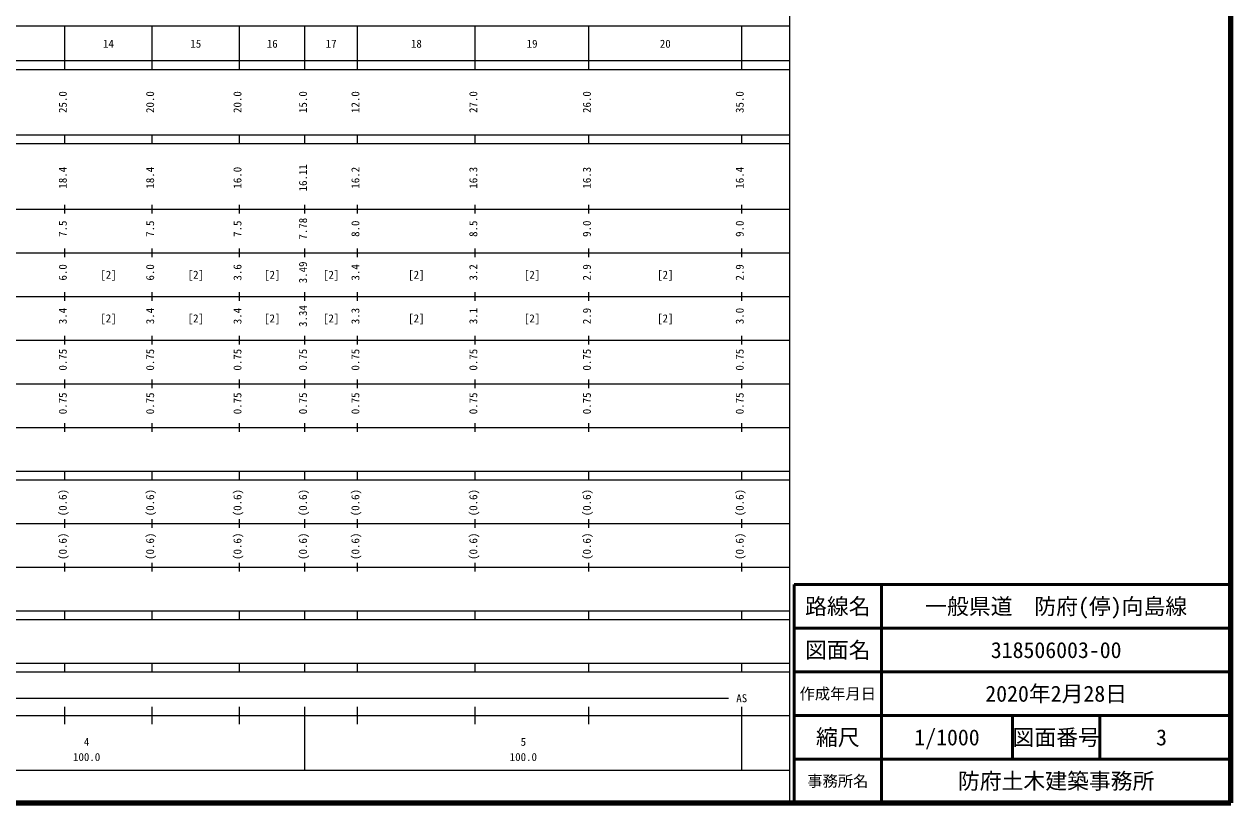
# Model space of a CAD drawing. Units: millimetres on the paper, enlarged 1000 times. Extents: x 40000 to 680000, y 20000 to 380000.
# Drawn here: x 403692 to 680000, y 20000 to 198357 of the extents above; entities that cross this region are included whole.
import ezdxf
from ezdxf.enums import TextEntityAlignment as Align

# ---------------------------------------------------------------- set-up
doc = ezdxf.new("R2010")
doc.units = ezdxf.units.MM
doc.header["$LTSCALE"] = 1000
for name, color, linetype, lineweight in [('M-TTL', 2, 'Continuous', 140), ('M-TTL-BAND', 7, 'Continuous', 25), ('M-TTL-FRAM', 2, 'Continuous', 50), ('M-TTL-LINE', 7, 'Continuous', 50)]:
    doc.layers.add(name, color=color, linetype=linetype, lineweight=lineweight)
doc.layers.add('M-TTL-TXT', color=7, linetype='Continuous')
doc.styles.add('ＭＳ ゴシック', font='')
doc.styles.get('ＭＳ ゴシック').set_extended_font_data('MS Gothic')

msp = doc.modelspace()

# ---------------------------------------------------------------- linework, layer by layer
at = {"layer": 'M-TTL'}
for p, q in [((680000, 20000), (680000, 380000)), ((40000, 20000), (680000, 20000))]:
    msp.add_line(p, q, dxfattribs=at)
at = {"layer": 'M-TTL-BAND'}
for p, q in [((579000, 20000), (579000, 370000)), ((68000, 198000), (579000, 198000)), ((413000, 188000), (413000, 198000)), ((433000, 188000), (433000, 198000)), ((453000, 188000), (453000, 198000)), ((468000, 188000), (468000, 198000)), ((480000, 188000), (480000, 198000)), ((507000, 188000), (507000, 198000)), ((533000, 188000), (533000, 198000)), ((568000, 188000), (568000, 198000)), ((40000, 190000), (579000, 190000)), ((40000, 188000), (579000, 188000)), ((40000, 173000), (579000, 173000)), ((413000, 171000), (413000, 173000)), ((433000, 171000), (433000, 173000)), ((453000, 171000), (453000, 173000)), ((468000, 171000), (468000, 173000)), ((480000, 171000), (480000, 173000)), ((507000, 171000), (507000, 173000)), ((533000, 171000), (533000, 173000)), ((568000, 171000), (568000, 173000)), ((40000, 171000), (579000, 171000)), ((40000, 156000), (579000, 156000)), ((413000, 155000), (413000, 157000)), ((433000, 155000), (433000, 157000)), ((453000, 155000), (453000, 157000)), ((468000, 155000), (468000, 157000)), ((480000, 155000), (480000, 157000)), ((507000, 155000), (507000, 157000)), ((533000, 155000), (533000, 157000)), ((568000, 155000), (568000, 157000)), ((413000, 145000), (413000, 147000)), ((433000, 145000), (433000, 147000)), ((453000, 145000), (453000, 147000)), ((468000, 145000), (468000, 147000)), ((480000, 145000), (480000, 147000)), ((507000, 145000), (507000, 147000)), ((533000, 145000), (533000, 147000)), ((568000, 145000), (568000, 147000)), ((46000, 146000), (579000, 146000)), ((52000, 136000), (579000, 136000)), ((413000, 135000), (413000, 137000)), ((433000, 135000), (433000, 137000)), ((453000, 135000), (453000, 137000)), ((468000, 135000), (468000, 137000)), ((480000, 135000), (480000, 137000)), ((507000, 135000), (507000, 137000)), ((533000, 135000), (533000, 137000)), ((568000, 135000), (568000, 137000)), ((46000, 126000), (579000, 126000)), ((413000, 125000), (413000, 127000)), ((433000, 125000), (433000, 127000)), ((453000, 125000), (453000, 127000)), ((468000, 125000), (468000, 127000)), ((480000, 125000), (480000, 127000)), ((507000, 125000), (507000, 127000)), ((533000, 125000), (533000, 127000)), ((568000, 125000), (568000, 127000)), ((413000, 115000), (413000, 117000)), ((433000, 115000), (433000, 117000)), ((453000, 115000), (453000, 117000)), ((468000, 115000), (468000, 117000)), ((480000, 115000), (480000, 117000)), ((507000, 115000), (507000, 117000)), ((533000, 115000), (533000, 117000)), ((568000, 115000), (568000, 117000)), ((52000, 116000), (579000, 116000)), ((46000, 106000), (579000, 106000)), ((413000, 105000), (413000, 107000)), ((433000, 105000), (433000, 107000)), ((453000, 105000), (453000, 107000)), ((468000, 105000), (468000, 107000)), ((480000, 105000), (480000, 107000)), ((507000, 105000), (507000, 107000)), ((533000, 105000), (533000, 107000)), ((568000, 105000), (568000, 107000)), ((40000, 96000), (579000, 96000)), ((40000, 94000), (579000, 94000)), ((413000, 94000), (413000, 96000)), ((433000, 94000), (433000, 96000)), ((453000, 94000), (453000, 96000)), ((468000, 94000), (468000, 96000)), ((480000, 94000), (480000, 96000)), ((507000, 94000), (507000, 96000)), ((533000, 94000), (533000, 96000)), ((568000, 94000), (568000, 96000)), ((49000, 84000), (579000, 84000)), ((413000, 83000), (413000, 85000)), ((433000, 83000), (433000, 85000)), ((453000, 83000), (453000, 85000)), ((468000, 83000), (468000, 85000)), ((480000, 83000), (480000, 85000)), ((507000, 83000), (507000, 85000)), ((533000, 83000), (533000, 85000)), ((568000, 83000), (568000, 85000)), ((413000, 73000), (413000, 75000)), ((433000, 73000), (433000, 75000)), ((453000, 73000), (453000, 75000)), ((468000, 73000), (468000, 75000)), ((480000, 73000), (480000, 75000)), ((507000, 73000), (507000, 75000)), ((533000, 73000), (533000, 75000)), ((568000, 73000), (568000, 75000)), ((40000, 74000), (579000, 74000)), ((40000, 64000), (579000, 64000)), ((413000, 62000), (413000, 64000)), ((433000, 62000), (433000, 64000)), ((453000, 62000), (453000, 64000)), ((468000, 62000), (468000, 64000)), ((480000, 62000), (480000, 64000)), ((507000, 62000), (507000, 64000)), ((533000, 62000), (533000, 64000)), ((568000, 62000), (568000, 64000)), ((40000, 62000), (579000, 62000)), ((40000, 52000), (579000, 52000)), ((40000, 50000), (579000, 50000)), ((413000, 50000), (413000, 52000)), ((433000, 50000), (433000, 52000)), ((453000, 50000), (453000, 52000)), ((468000, 50000), (468000, 52000)), ((480000, 50000), (480000, 52000)), ((507000, 50000), (507000, 52000)), ((533000, 50000), (533000, 52000)), ((568000, 50000), (568000, 52000)), ((71000, 44000), (565000, 44000)), ((413000, 38000), (413000, 42000)), ((433000, 38000), (433000, 42000)), ((453000, 38000), (453000, 42000)), ((468000, 27500), (468000, 42000)), ((480000, 38000), (480000, 42000)), ((507000, 38000), (507000, 42000)), ((533000, 38000), (533000, 42000)), ((568000, 27500), (568000, 42000)), ((40000, 40000), (579000, 40000)), ((68000, 27500), (579000, 27500))]:
    msp.add_line(p, q, dxfattribs=at)
at = {"layer": 'M-TTL-FRAM'}
for p, q in [((680000, 70000), (580000, 70000)), ((580000, 70000), (580000, 20000))]:
    msp.add_line(p, q, dxfattribs=at)
at = {"layer": 'M-TTL-LINE'}
for p, q in [((600000, 70000), (600000, 20000)), ((680000, 60000), (580000, 60000)), ((680000, 50000), (580000, 50000)), ((680000, 40000), (580000, 40000)), ((630000, 40000), (630000, 30000)), ((650000, 40000), (650000, 30000)), ((680000, 30000), (580000, 30000))]:
    msp.add_line(p, q, dxfattribs=at)

# ---------------------------------------------------------------- texts
at = {"layer": 'M-TTL-BAND', "style": 'ＭＳ ゴシック'}
for s, p in [('14', (423000, 192405)), ('15', (443000, 192405)), ('16', (460500, 192405)), ('17', (474000, 192405)), ('18', (493500, 192405)), ('19', (520000, 192405)), ('20', (550500, 192405)), ('[2]', (423000, 139500)), ('[2]', (443000, 139500)), ('[2]', (460500, 139500)), ('[2]', (474000, 139500)), ('[2]', (493500, 139500)), ('[2]', (520000, 139500)), ('[2]', (550500, 139500)), ('[2]', (423000, 129500)), ('[2]', (443000, 129500)), ('[2]', (460500, 129500)), ('[2]', (474000, 129500)), ('[2]', (493500, 129500)), ('[2]', (520000, 129500)), ('[2]', (550500, 129500)), ('AS', (568000, 42500)), ('4', (418000, 32523)), ('5', (518000, 32523)), ('100.0', (418000, 29033)), ('100.0', (518000, 29033))]:
    msp.add_text(s, height=1833, dxfattribs=at).set_placement(p, align=Align.BOTTOM_CENTER)
for s, p in [('25.0', (414000, 180500)), ('20.0', (434000, 180500)), ('20.0', (454000, 180500)), ('15.0', (469000, 180500)), ('12.0', (481000, 180500)), ('27.0', (508000, 180500)), ('26.0', (534000, 180500)), ('35.0', (569000, 180500)), ('16.11', (469000, 163174)), ('18.4', (414000, 163174)), ('18.4', (434000, 163174)), ('16.0', (454000, 163174)), ('16.2', (481000, 163174)), ('16.3', (508000, 163174)), ('16.3', (534000, 163174)), ('16.4', (569000, 163174)), ('7.5', (414000, 151500)), ('7.5', (434000, 151500)), ('7.5', (454000, 151500)), ('7.78', (469000, 151500)), ('8.0', (481000, 151500)), ('8.5', (508000, 151500)), ('9.0', (534000, 151500)), ('9.0', (569000, 151500)), ('3.49', (469000, 141500)), ('6.0', (414000, 141500)), ('6.0', (434000, 141500)), ('3.6', (454000, 141500)), ('3.4', (481000, 141500)), ('3.2', (508000, 141500)), ('2.9', (534000, 141500)), ('2.9', (569000, 141500)), ('3.4', (414000, 131500)), ('3.4', (434000, 131500)), ('3.4', (454000, 131500)), ('3.34', (469000, 131500)), ('3.3', (481000, 131500)), ('3.1', (508000, 131500)), ('2.9', (534000, 131500)), ('3.0', (569000, 131500)), ('0.75', (414000, 121500)), ('0.75', (434000, 121500)), ('0.75', (454000, 121500)), ('0.75', (469000, 121500)), ('0.75', (481000, 121500)), ('0.75', (508000, 121500)), ('0.75', (534000, 121500)), ('0.75', (569000, 121500)), ('0.75', (414000, 111500)), ('0.75', (434000, 111500)), ('0.75', (454000, 111500)), ('0.75', (469000, 111500)), ('0.75', (481000, 111500)), ('0.75', (508000, 111500)), ('0.75', (534000, 111500)), ('0.75', (569000, 111500)), ('(0.6)', (414000, 88764)), ('(0.6)', (434000, 88764)), ('(0.6)', (454000, 88764)), ('(0.6)', (469000, 88764)), ('(0.6)', (481000, 88764)), ('(0.6)', (508000, 88764)), ('(0.6)', (534000, 88764)), ('(0.6)', (569000, 88764)), ('(0.6)', (414000, 78764)), ('(0.6)', (434000, 78764)), ('(0.6)', (454000, 78764)), ('(0.6)', (469000, 78764)), ('(0.6)', (481000, 78764)), ('(0.6)', (508000, 78764)), ('(0.6)', (534000, 78764)), ('(0.6)', (569000, 78764))]:
    msp.add_text(s, height=1833, rotation=90, dxfattribs=at).set_placement(p, align=Align.BOTTOM_CENTER)
at = {"layer": 'M-TTL-TXT', "style": 'ＭＳ ゴシック'}
for s, height, p in [('路線名', 3666, (590000, 65000)), ('路線名', 3666, (590000, 65000)), ('一般県道\u3000防府(停)向島線', 3666, (640000, 65000)), ('図面名', 3666, (590000, 55000)), ('図面名', 3666, (590000, 55000)), ('318506003-00', 3666, (640000, 55000)), ('2020年2月28日', 3666, (640000, 45000)), ('作成年月日', 2566, (590000, 45000)), ('作成年月日', 2566, (590000, 45000)), ('縮尺', 3666, (590000, 35000)), ('縮尺', 3666, (590000, 35000)), ('1/1000', 3666, (615000, 35000)), ('図面番号', 3666, (640000, 35000)), ('図面番号', 3666, (640000, 35000)), ('3', 3666, (664125, 35000)), ('事務所名', 2566, (590000, 25000)), ('事務所名', 2566, (590000, 25000)), ('防府土木建築事務所', 3666, (640000, 25000))]:
    msp.add_text(s, height=height, dxfattribs=at).set_placement(p, align=Align.MIDDLE_CENTER)

doc.saveas('drawing.dxf')
